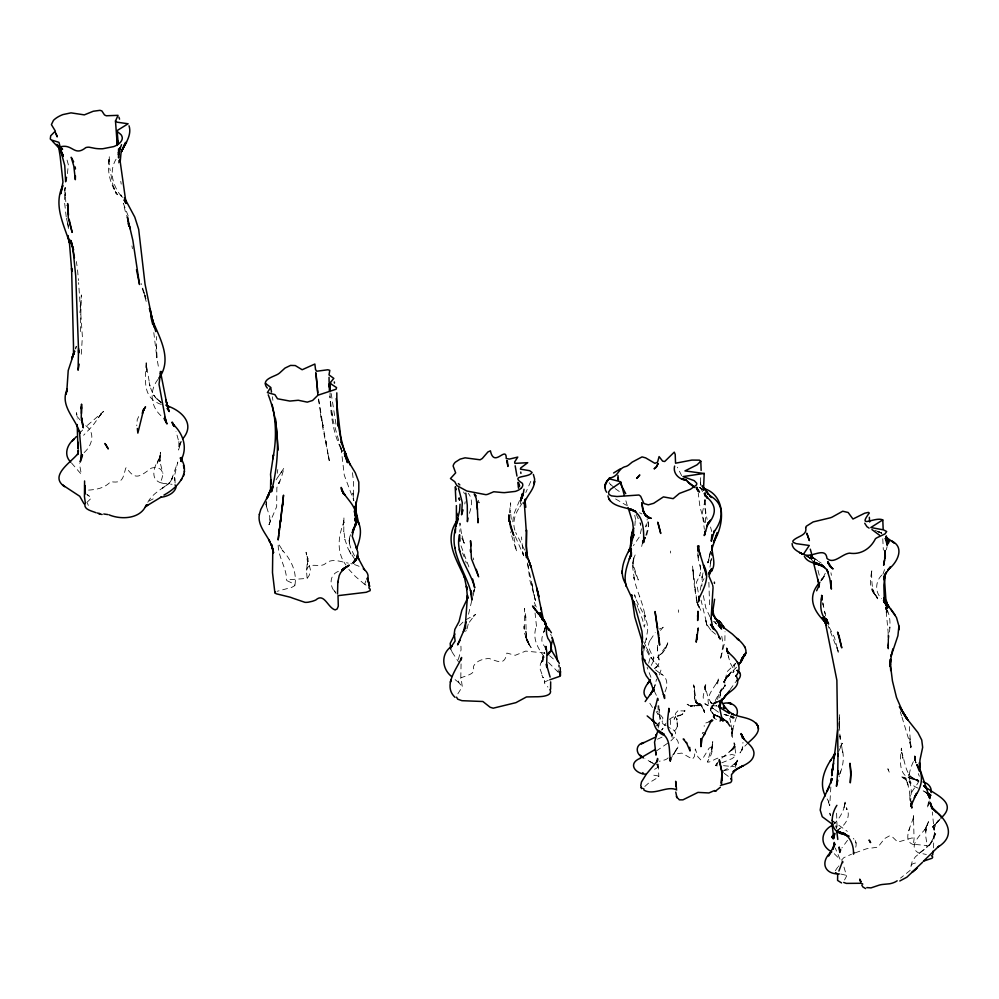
<?xml version="1.0" encoding="UTF-8"?>
<svg xmlns="http://www.w3.org/2000/svg" width="999" height="999" viewBox="0 0 999 999"><rect width="100%" height="100%" fill="white"/><g stroke="black" fill="none" stroke-linecap="round" stroke-linejoin="round"><path stroke-width="0.75" stroke-dasharray="5 3.75" d="M330.057 392.782C330.145 411.75 332.505 431.218 340.784 448.489M658.304 728.009L657.879 724.924L658.266 725.436L653.608 721.028M717.644 683.903L718.269 678.983L716.633 683.378L718.381 680.207C713.91 688.111 700.549 702.16 713.736 708.865L711.887 707.404L718.543 712.299M736.475 717.082L732.517 729.632L733.353 727.01L731.768 736.825L732.03 728.096L732.105 733.591L731.081 724.725M836.6 813.198L837.087 827.584M700.823 484.94L700.399 482.205L700.736 485.676M888.186 643.768L888.211 637.936L888.186 649.387L888.148 632.13L888.186 638.336M677.235 724.575L677.222 725.237L677.359 724.387M888.186 643.368L888.136 649.213L888.323 642.307L888.011 648.264C888.111 635.352 893.193 621.191 886.687 609.015M544.405 682.517L544.43 680.669L544.717 683.553L547.927 687.1M641.42 528.796L639.884 536.138L633.403 545.604M276.036 479.857L284.141 467.832L281.169 478.096L276.86 487.624L276.686 506.58L268.956 524.712L270.567 519.867L269.33 524.075L269.817 517.045L266.533 506.805L266.134 501.486M735.689 767.582L735.739 765.197M705.356 522.564L705.731 511.8L704.782 499.325M266.109 503.958L266.171 501.773M698.201 592.045L696.465 582.18L699.999 575.112L699.575 575.899L700.686 571.565L700.686 572.277L700.124 564.085L700.561 568.119L698.226 559.053L698.101 552.072M889.809 628.084L889.859 627.022M659.19 713.286L659.352 709.477L659.877 719.705L658.728 726.373M657.617 645.329L657.554 651.698L657.467 647.677C657.13 655.132 663.074 664.585 653.983 669.13M721.728 762.861L732.08 758.616L736.101 755.544L731.755 754.507L721.765 756.805A54.82 28.159 -7.1 0 0 715.559 759.04C698.151 768.206 716.246 754.657 711.138 747.002L709.053 748.226L703.134 758.004L700.774 759.864L697.889 756.805L695.341 748.95L694.455 756.443L692.507 759.178L681.892 753.121L675.399 753.795A51.936 26.673 -7.1 0 0 672.876 754.882L672.14 755.232M711.75 751.46L712.749 741.645L711.45 749.987L712.999 743.293L707.317 762.212M700.386 482.692L700.736 476.96M307.505 563.374L307.517 564.373L307.405 560.489L306.556 571.553L307.118 578.421L287.325 579.832L286.875 580.594L293.968 584.003L294.842 585.626L291.708 587.375L277.173 591.283M461.076 663.935L460.814 676.498L462.312 686.688L456.83 695.491M654.732 686.363L654.258 688.136L656.58 679.07M700.199 590.259L701.66 582.904L704.045 578.596M830.856 786.962L829.732 805.694L827.597 799.899L828.97 802.11L825.386 795.853M458.316 659.515L461.063 649.874L460.851 643.993M643.119 648.9L643.244 645.928L643.206 649.587L643.131 645.504M294.93 585.227C297.115 572.127 291.096 559.477 282.23 550.174L283.516 551.785L278.184 543.406C277.572 556.393 286.663 567.407 286.613 580.257M677.397 725.474L677.285 726.435L677.26 725.674M80.332 331.606L81.369 294.955L79.932 312.749M933.353 847.901L934.515 831.343L934.065 837.861L934.527 834.015L933.216 839.123L935.738 833.603L929.507 845.104L932.292 840.983L928.783 845.641L932.254 841.57L927.609 846.653L915.459 856.742L912.212 861.313L910.052 870.479L900.549 878.084M702.01 577.759L703.184 572.077M928.458 802.01L927.447 808.203L930.144 797.377M704.969 499.488L704.994 508.778L707.117 519.343M542.994 656.43L542.769 658.578L544.492 652.447M855.768 847.202C856.68 844.068 856.081 840.409 853.271 838.436M711.775 748.726L711.95 747.452M839.21 719.68L839.709 714.36L839.16 726.398L839.347 721.44L840.097 739.959L840.009 735.751L842.706 752.609L841.97 748.201C844.692 757.392 842.981 767.182 839.135 775.773L840.659 770.991L839.148 776.673M81.281 354.233L82.38 336.613L78.609 282.655M650.948 677.31L647.14 667.32M509.453 512.787L510.651 502.809L510.651 512.787M710.002 567.17L711.4 558.528L710.102 564.135L711.276 559.515M914.135 844.792C900.898 841.32 912.212 824.237 913.635 816.37L913.311 819.43L913.498 815.696L914.048 839.172L913.348 844.267L926.86 845.541L926.86 847.202L919.38 853.046L926.348 854.482M277.223 473.314L277.797 469.567M643.706 651.385L647.714 630.294L647.19 623.875L644.767 614.697L645.354 616.695M654.907 685.901L655.157 684.39M702.022 577.335L702.21 576.198L701.872 586.088M719.705 697.789L721.503 688.823L715.122 700.886M474.45 588.811L473.626 593.593M464.81 503.983L465.197 501.71M642.819 541.583L641.583 546.803L642.644 543.019M713.261 716.558L714.522 718.531L713.261 716.558L713.686 714.335L713.199 716.383L714.297 718.331L720.354 721.578M306.656 570.217C308.304 560.776 320.592 568.968 325.961 563.099C332.779 557.979 340.909 561.925 348.251 563.111M473.101 595.966L473.489 593.98M709.59 555.906L710.526 551.286M677.31 726.56L675.861 729.57L673.413 731.705M825.274 573.251L821.69 580.531M467.033 628.92L468.556 622.727L468.394 623.501L473.976 615.996L473.439 616.82M735.739 765.309L737.974 759.003L735.739 763.835L737.924 759.577L734.839 764.46L737.749 760.264L733.678 765.084L737.562 760.976L730.868 766.77L724.263 770.229M544.979 627.484L544.043 631.93L545.017 627.959C543.606 633.628 539.198 640.322 544.043 645.704M709.527 556.018L710.501 551.411L707.929 563.299L708.903 559.915L706.93 564.373M67.42 173.626L68.344 164.698L66.084 156.506M75.674 349.026L76.274 346.241L75.574 348.963M705.082 499.887L702.26 513.424L704.382 529.32M474.188 589.86L473.676 591.957L474.35 589.622M709.228 556.893L709.789 554.607L709.34 556.468M886.313 549.8L887.124 546.578M558.179 669.767L558.266 672.052M542.969 656.268L543.081 662.562L542.707 659.165L542.245 661.238L542.844 658.94L542.17 661.013L543.006 658.728L542.145 660.789L543.219 658.528L540.422 663.91L539.835 668.219L543.181 677.734L541.92 675.187M717.569 699.5L719.143 692.719L723.85 688.074L721.84 689.685L725.249 685.227L724.437 686.975L725.049 684.952L724.662 686.763L724.912 684.69L724.937 686.563L724.737 680.619L726.698 677.622M468.543 614.223L471.628 601.136M646.353 525.174L645.804 526.91L647.327 518.656M634.877 525.599L635.439 518.294L635.664 519.592L634.74 515.284M350.637 534.652C346.79 542.307 351.735 550.187 355.045 556.93M665.034 691.832C667.906 685.651 667.931 677.21 660.814 673.813L662.449 675.024L655.232 669.68M469.38 513.361C471.516 506.955 473.164 498.876 468.244 493.294M884.527 569.605L882.766 574.762M666.108 725.736L662.849 723.763L662.037 721.865L662.899 717.931L657.342 711.126M919.729 853.446C906.006 847.614 921.403 833.528 926.797 827.559L924.774 829.807L928.433 821.64L925.549 831.917L926.173 827.122L925.636 835.601L927.209 846.016M926.011 828.096L928.221 821.39M908.778 830.818L909.764 828.009M820.741 581.093L821.615 578.746M645.854 535.252L648.688 525.262L647.165 518.856M646.665 535.202L648.388 528.846L648.089 520.454M530.781 481.356L525.811 492.544M116.059 159.216C108.229 172.09 113.337 187.425 122.69 197.902M835.326 870.728L837.686 867.194M838.598 751.498L842.582 743.268L839.972 746.79M651.223 665.409L653.945 660.127L653.533 661.138L653.521 657.155L653.933 658.166C651.098 652.697 645.641 645.516 650.624 639.61L649.787 640.908L655.207 632.629M841.42 860.214L843.868 857.641L851.498 854.232M662.374 729.158L663.036 728.246L661.688 730.094L665.858 723.451M519.505 500.549L513.661 514.697L512.375 524.987M544.368 652.784L544.118 653.371L544.58 652.322M918.605 781.63L918.843 781.093C916.008 787.961 907.429 793.606 910.401 801.935M677.896 710.838L675.811 712.999L674.412 717.944L675.611 716.633L674.125 719.305L675.636 716.907L682.017 714.697L684.839 710.539M138.686 416.583L137.238 419.692L136.751 425.749M673.888 753.621L677.597 747.14L676.273 749.874C680.681 744.867 678.146 737.225 671.216 736.725M821.328 580.644L822.589 577.996L821.403 580.469M736.6 667.207L726.76 677.035L723.726 681.93L731.618 671.728L726.498 677.409L724.038 682.492L726.098 677.909L731.043 672.052M278.896 483.166L279.982 480.981M730.007 689.735L735.664 681.88M181.044 442.232L178.559 448.114L181.106 441.458L178.559 450.025L179.795 443.381L178.871 447.802L178.896 441.296L178.983 442.32L176.011 431.456M659.49 674.874L660.926 670.167L659.927 668.019L650.911 657.492L653.945 661.6L650.936 657.242L643.593 641.358M662.037 721.865L662.524 720.903M821.752 580.194L823.164 577.534M157.942 379.445C148.726 391.133 150.687 407.717 162.4 416.895M648.688 663.199L650.274 657.33L643.905 645.604M822.689 579.02L824.225 576.223L821.865 580.257M670.479 759.565L672.265 756.355M726.498 677.409L723.825 682.117L726.585 677.285L731.343 671.89L723.776 682.017L726.585 677.285M715.634 765.534L719.904 759.864M717.22 762.899L715.571 765.621L717.781 765.921M147.802 502.272C152.535 493.244 162.35 488.961 169.718 482.629L162.325 488.336L168.843 483.603L172.24 478.371L170.055 482.38L172.79 476.948L171.041 481.068L177.785 462.038L174.763 474.812L175.112 483.191L174.438 477.622L174.975 481.818M911.026 865.109L913.024 863.636L918.256 862.274M465.634 631.393L466.233 630.444M522.477 502.722L519.318 507.754L519.73 507.08C514.797 514.035 512 523.226 515.309 531.48M723.663 681.83L726.847 676.91M844.542 879.957L846.615 876.061L843.193 864.46M676.148 750.237L672.714 755.694M365.921 580.831L364.797 583.803L366.745 586.163L355.207 576.273L348.851 569.393M98.264 417.644L102.56 412.162L92.557 425.924L83.604 435.252M881.792 575.087C875.274 581.58 874.737 592.207 881.642 598.701M281.231 472.614L281.755 471.915L278.584 476.024M473.751 616.321L475.599 614.435L465.059 620.217M307.342 578.234L309.265 575.224L310.389 569.742L307.38 557.492L308.329 560.027M847.527 840.321L841.857 847.951M84.128 452.597C92.133 445.566 95.867 432.629 85.514 425.474M661.688 653.571L664.71 650.112L667.782 642.844L665.609 648.438L667.457 644.33L657.629 657.717L663.736 651.348M660.451 630.394L663.236 627.197L659.228 629.07L661.238 628.159M101.536 413.474L99.326 416.233L103.509 411.413L85.327 427.172M730.731 672.215L724.912 680.669L725.699 678.408L724.974 681.518L726.947 671.827L735.714 663.299L733.766 665.272L735.102 663.486L734.09 667.045L733.778 664.722L734.952 668.031M712.649 706.118C707.242 710.189 713.96 715.484 718.106 716.608C713.835 715.659 707.354 710.089 712.649 706.118L710.801 708.666L711.313 707.729L710.664 710.851L716.058 715.871M940.146 819.03L932.716 826.922L939.197 819.992L932.866 827.184L938.698 820.391L933.004 827.459L937.899 821.016L933.728 829.133L934.552 826.161L934.14 830.269L932.317 811.975M459.465 625.674L463.536 621.553M644.805 786.5L648.513 783.166L658.753 776.997L657.991 775.911L651.373 774.812M80.882 431.88L82.642 429.995M656.306 725.998L661.113 720.217L659.452 715.184L658.653 703.446M725.986 678.358L734.04 671.066L733.266 672.302L734.265 670.129L730.132 662.861L727.846 654.145L728.483 657.03M838.298 866.558L838.898 865.921M833.253 824.575C839.597 818.843 844.143 810.876 845.129 802.322L843.893 808.141L845.079 802.097L846.89 809.665L846.515 807.966C851.335 816.171 845.516 824.762 838.673 829.507M654.707 668.481L656.518 666.658L654.757 668.343M712.287 706.518L713.373 705.456M748.351 742.644L743.431 747.552L740.009 752.909L742.544 748.701L742.045 749.812L743.069 745.754L742.007 750.087L742.969 742.407M837.637 830.394L839.884 828.296M684.465 711.375L685.077 710.901L677.809 710.876M721.865 758.091L735.439 746.915L728.895 752.185L735.202 745.978L730.531 751.123L735.039 745.029L732.205 750.024L734.927 744.542L733.204 749.287L734.789 744.068L733.99 748.588L734.615 743.631L734.452 747.976L734.09 742.794L736.101 755.544M668.181 757.866L667.232 758.666A7.38 3.784 -7.1 0 1 665.022 759.839L659.315 761.275M669.305 719.392L672.639 717.182L680.394 714.997L677.734 716.658L676.885 719.817L676.548 718.031L677.047 721.453L676.847 720.716M670.891 740.871L675.149 736.475L675.586 732.329L673.925 730.319L667.919 726.76M656.306 751.036L668.756 742.469M149.276 500.936L153.147 498.876M338.411 571.341C328.921 574.987 329.258 586.65 335.939 593.181L334.315 590.746L335.964 593.294M715.571 765.621L717.419 764.597M86.826 502.509L91.396 498.039L86.776 494.305M702.697 733.029L703.358 732.542L702.235 733.353M657.479 739.21L662.899 736.725M855.094 852.884L866.258 848.863A14.548 7.468 -7.1 0 1 868.668 848.451L877.871 847.164L884.54 838.598L889.485 835.863L892.095 836.6L897.789 842.132L911.737 838.011L913.586 838.074L914.048 839.172M654.582 769.33L658.229 767.195L656.88 762.761M548.314 680.244L544.555 682.092L542.957 677.297M710.539 721.353L704.208 723.513L704.195 726.36M723.738 770.666L731.917 768.993M691.345 706.093L692.12 705.956L690.509 706.056L692.132 705.931L690.097 706.031L695.429 705.606L693.98 706.056L700.074 703.895L704.332 710.589L699.537 703.92L701.261 704.919L704.57 712.524L700.823 704.657L702.122 705.968L699.812 705.094L701.685 705.569L690.321 706.043M88.574 490.109C97.265 489.547 105.107 487.774 110.614 481.643C122.577 483.553 122.79 478.946 125.712 468.094L126.423 467.632C135.302 481.243 140.21 476.223 151.199 468.219A5.682 2.91 -7.1 0 1 156.069 467.719C164.535 468.244 163.337 476.998 160.364 482.067L162.837 483.341L172.053 484.315M696.34 705.544L699.2 705.319M696.765 705.494L697.789 705.394M723.513 765.671L734.54 766.72M716.683 705.881L708.853 705.631L704.794 703.746L708.853 705.631L706.643 705.019M840.783 874.05L846.453 875.349M350.811 563.623L352.073 563.911M544.892 653.334L543.931 653.071A12.612 6.481 -7.1 0 0 540.771 652.609L525.711 651.086L515.259 655.294L506.893 653.084C504.62 665.746 498.301 661.525 489.198 658.516C483.566 658.703 476.685 660.514 473.776 665.821A18.132 9.303 -7.1 0 0 473.339 667.694C478.096 678.321 447.789 674.712 462.262 686.088M728.746 715.709L722.826 714.06M727.309 715.309L724.437 714.497L729.32 715.971M918.581 780.356L913.298 778.808L918.83 780.569L909.452 776.198L917.557 780.531C905.094 777.022 905.519 762.299 901.697 752.347L902.959 758.441L901.36 748.114C900.174 760.614 897.552 777.359 914.335 779.345L908.253 777.022L919.392 781.568M354.445 564.56L357.717 565.734A39.56 20.317 -7.1 0 1 359.752 566.658M874.837 530.332L879.694 532.18M878.258 531.63L880.731 532.579M877.971 531.605L881.817 533.129L877.472 531.393M880.906 532.642L881.543 532.942M877.272 531.368L882.267 533.553M918.543 781.156L916.233 780.107L919.592 782.804M87.425 494.905L88.998 495.641M699.2 487.35L703.496 490.109M699.3 487.387L701.748 488.623M808.266 556.98L811.987 558.866L808.054 556.855M699.312 487.437L701.822 488.711M161.588 483.029C148.814 479.682 154.433 464.872 159.977 457.729L157.143 463.324L160.34 456.068L158.366 461.451L160.489 455.144L158.916 460.389L160.427 452.247L159.815 461.625L159.74 454.982L160.414 463.548L162.912 473.364M652.497 763.024L644.892 758.678M639.585 512.699L641.895 513.961M653.858 763.736L649.387 761.313L651.86 762.724M805.469 555.569L812.212 559.265L806.218 555.856M718.693 716.82L714.859 714.697L718.231 716.545M923.151 790.808L925.698 792.257M811.088 556.73L821.34 563.186M809.914 556.056L817.557 560.476L809.44 555.219M713.436 703.933L710.301 702.085L711.725 703.87M918.118 788.136C903.183 782.854 910.589 766.857 915.596 757.105L914.572 761.213L915.209 756.168L914.984 761.912L914.472 755.057L915.883 763.099M807.492 556.668L812.424 559.677L808.079 556.568M615.584 498.951L626.423 505.319M161.326 404.458C140.722 397.515 146.029 377.56 146.179 361.014L146.516 371.753L146.453 365.334L149.987 386.101L148.714 380.194M719.392 717.095L717.082 715.609L721.166 718.356L718.269 716.096L720.054 717.669M724.3 773.388L729.445 777.222M811.737 556.768L816.333 559.877L812.774 557.105M654.108 721.653L658.191 725.024M615.184 488.598L621.003 492.707M924.013 791.208L927.834 793.88M700.873 488.199L704.382 490.709M162.437 403.296L157.143 399.488L153.571 395.08L160.702 402.222C154.458 398.189 151.224 391.258 149.588 384.253M656.505 723.326L654.308 721.715L658.229 725.237L653.658 721.066M703.333 489.922L701.236 488.349L703.371 490.059M906.143 779.695L904.107 778.146L907.379 781.73L905.668 779.095L900.461 776.847C913.61 777.11 911.438 792.357 910.539 801.435L909.152 788.973L906.143 779.695L908.403 785.414L907.654 783.378M806.992 555.781L812.612 560.077L809.827 557.28M549.562 655.644L555.744 660.988M458.991 682.779L453.733 678.533M715.521 634.215L711.5 630.781M810.389 555.319L815.084 559.24L813.174 557.305M716.42 624L713.548 621.303M831.742 820.154L847.339 831.38M834.277 853.72L840.147 859.577L835.314 848.076M614.348 487.749L610.476 484.34L612.162 485.876M657.242 765.908L658.229 767.195L656.48 764.073L657.954 766.545M831.792 820.266L834.977 823.201L831.905 819.754M710.726 630.082L706.355 623.663L705.781 620.479L706.867 624.175L701.048 600.162M656.193 711.55L658.216 714.697L658.004 705.781M610.814 484.952L609.153 482.679M810.314 554.495L813.273 557.692L812.786 556.83L814.709 560.976L814.41 560.114M558.266 672.24L547.802 661.788M80.332 420.217L76.96 416.358L77.435 417.507L76.486 412.687L77.135 419.068M71.566 463.049L81.356 474.4L79.346 463.249M809.777 557.43L813.273 561.775M716.37 705.356L717.182 706.368M711.563 703.621L707.979 697.389L705.019 685.888L705.644 692.22L705.581 683.728L703.196 696.528L703.433 701.36M354.682 559.153L348.214 548.988L344.855 539.385L345.179 540.571L343.731 530.382L343.768 531.668L343.931 517.382L342.932 526.648L343.981 522.065C338.137 536.063 336.251 552.31 345.954 565.059M697.19 602.584L700.836 610.426L696.877 602.085L694.467 587.262M122.465 197.415L120.767 194.855L122.29 197.315M652.509 707.479L647.839 700.099M681.655 475.674L677.409 467.195M452.097 652.097L458.529 661.85M829.332 627.409L834.527 637.549L838.236 652.222L836.987 646.803L838.036 651.073L827.984 625.524M700.861 488.598L702.547 491.57M350.324 552.934L350.924 554.008L349.213 550.973M710.002 616.895L705.831 607.979L703.146 594.58M544.305 657.267C538.024 647.777 531.693 639.048 536.55 625.674L536.5 626.448L535.077 613.024M714.872 621.303L716.333 623.988M451.073 649.874L451.935 651.485M342.432 451.61L341.046 448.976L342.22 451.286M654.482 691.445L656.355 695.341M536.251 606.992L534.128 602.072L534.802 605.856M463.623 491.97L464.51 493.881M550.636 634.315L551.311 635.701M636.176 514.248L638.186 518.469L637.562 516.72M461.813 538.099L464.335 543.431L462.05 535.764M698.838 607.467L696.44 600.099M340.971 448.339L342.02 450.649M524.612 550.099L515.709 532.492M634.402 579.37L633.841 577.397C636.413 590.734 642.494 601.086 644.904 615.159M515.359 536.613L523.726 555.756L522.227 551.061L523.151 554.358L521.49 536.938M462.537 552.971L464.235 556.992M109.003 159.815L109.366 165.147L109.266 156.169C106.843 169.63 109.553 183.429 117.432 194.755L113.262 186.613L116.384 194.018L113.049 185.552L109.815 168.419M647.24 649.4L646.415 647.427M638.124 608.603L642.482 619.305L644.268 627.122C648.301 615.197 636.838 605.719 634.627 594.817L636.238 600.674M87.388 503.046L88.312 505.419M918.293 773.601L919.317 776.248M910.564 783.691L909.839 781.767M468.918 566.92L460.801 545.217M886.438 609.44L887.312 611.813L885.464 606.693L887.1 612.824L885.726 607.492L887 613.299L885.851 607.879L888.148 632.342M698.064 605.794L696.84 601.96M307.48 557.629L307.093 556.53L307.979 559.065L306.056 552.26L307.442 561.363M639.56 596.253L639.772 596.89M811.6 554.008L813.311 558.965M700.299 483.191L701.423 486.488M145.355 296.853L144.892 295.454L146.216 299.413L143.694 291.558M855.256 840.559L856.106 843.119M901.972 717.082L911.55 748.688L909.689 738.273L910.813 747.851L909.352 726.623M128.184 215.959L123.264 203.234L126.523 216.209M900.249 711.75L901.535 715.746M146.191 301.448L141.196 284.752M811.962 555.144L813.049 558.541L811.9 554.745M465.671 561.026L466.308 563.049M511.688 535.801L516.595 551.648L513.898 537.212M710.539 526.997L711.738 531.58M627.285 505.606L624.962 497.589M340.696 446.64L341.883 452.11L333.179 420.766L329.732 396.141M478.421 500.274L479.083 502.959L478.921 502.147M144.106 292.944L141.458 283.691M527.534 562.986L530.007 580.844L535.489 600.449L534.527 596.89L535.139 599.687M636.975 604.42L637.737 607.205M657.991 655.844L659.128 659.989M640.559 524.687L640.034 522.752L640.771 525.536M677.047 723.438L677.247 724.15L677.147 721.765M657.192 763.948L658.141 767.519L657.005 762.961M817.994 570.342L819.492 576.098M704.482 522.577L699.937 506.855L698.239 493.031M461.488 533.641L459.952 523.001L459.815 532.08M510.614 531.893L510.864 532.879M66.446 218.344L68.556 226.935L67.732 223.227M473.264 557.942L473.726 559.865M729.769 718.318L730.681 722.452M824.687 611.8L825.661 615.933M634.328 579.108L631.955 562.1M335.964 424.225L331.206 393.544M721.765 636.201L723.101 644.867L720.354 659.827L724.862 641.733L725.024 631.668M822.739 602.622L825.137 613.811M532.617 587.512L531.73 583.391L534.702 597.664M352.447 472.677L353.646 482.642L353.409 498.002L352.859 493.181L353.833 500.661L344.28 475.162L341.046 447.789M322.44 422.902L329.27 460.701L322.827 428.034L318.456 399.288M322.227 421.828L323.027 425.811L318.369 397.365M915.796 762.587L915.284 760.014L915.808 762.724M822.976 603.821L823.451 606.218L822.389 600.611M532.342 586.201L527.709 564.048M830.931 572.739L831.418 575.337M326.548 443.144L326.173 441.133M836.375 828.109L835.951 825.748L836.35 828.421M696.765 600.586L692.557 565.971L694.505 587.587M915.883 762.836L915.421 760.239L915.846 762.974M156.855 357.792L156.556 346.228L156.855 357.792L153.809 332.605M158.317 366.183L156.368 354.995L156.518 336.551M131.955 245.891L132.442 248.689M331.73 412.974L332.255 416.034M66.209 216.933L64.473 201.536L65.16 187.35L65.247 195.604L64.61 188.886L66.209 205.632M76.349 261.538L77.01 265.709M272.315 396.778L272.902 400.337M320.442 413.499L321.328 419.043M146.853 369.905L146.204 365.771L146.816 369.642M120.767 181.356L121.216 184.128M67.632 223.589L68.531 229.246L68.207 226.523M709.577 604.745L708.778 579.333M697.901 554.92L698.251 557.892M511.263 519.243L510.726 513.873M525.661 615.609L526.361 636.813L526.223 635.714L528.995 644.355L527.022 640.559L529.92 645.042L526.523 639.46L528.721 643.693L526.76 640.646L525.199 636.138L527.435 641.333L524.263 632.479L524.475 608.453L525.874 617.494M838.948 722.901L839.56 728.583M77.547 269.917L78.471 280.519M670.466 551.061L670.666 553.034M520.442 501.86L520.604 503.996M118.357 160.252L118.606 163.112M670.317 719.567L670.791 728.371M732.017 732.542L732.404 737.637M882.779 538.786L883.328 550.099M678.346 609.902L678.496 612.325M658.266 764.11L658.841 776.698M526.111 634.652L525.911 631.281L525.986 632.404M693.468 578.733L693.019 570.104L693.231 574.25M697.914 553.046L698.001 555.819M524.113 626.286L524.1 628.671L524.125 625.574L524.113 626.286M871.615 572.677C871.827 581.555 871.478 591.695 877.646 598.826L872.339 588.873L874.699 594.517L878.608 599.313L872.214 590.384L875.224 595.179C868.393 588.036 870.629 577.959 871.952 569.318L871.615 572.677M632.604 562.986L634.065 570.491L638.286 580.032L633.291 565.109L633.94 556.668L632.604 562.986M349.4 538.961L349.238 540.946L349.4 538.961M720.454 693.019L720.104 695.341L720.866 690.809L720.454 693.131M909.078 774.163L908.853 775.436L909.078 774.163M646.553 638.261L646.303 639.447L646.553 638.261M736.201 763.074L735.714 765.409L736.176 763.186M720.903 690.946L720.416 693.206L720.903 690.946M705.794 684.864L705.119 687.899L705.781 684.989M708.566 560.501L707.854 562.912L708.566 560.501M708.741 560.152L707.879 562.599L708.741 560.152M542.17 660.576L541.396 662.662L542.17 660.576M633.828 558.179L633.553 558.878L635.227 554.795L633.828 558.179M279.72 481.406L278.821 483.429L279.782 481.318M682.804 713.81L682.017 714.697L682.804 713.81M700.399 704.083C691.345 704.77 695.766 691.071 694.068 685.976L694.442 693.331L693.643 684.864L696.478 702.409L697.502 703.808L700.087 704.183L697.152 703.908L695.679 702.334L697.152 703.908L699.2 704.158L698.076 704.033L695.741 701.173L697.502 703.808L696.503 703.284L700.399 704.083M699.762 704.183L696.678 703.333L699.849 704.233L697.327 703.358L696.078 701.81L699.425 704.195L698.051 703.958L695.841 700.923L696.89 702.921L699.762 704.183M903.508 777.734L902.534 777.497L905.381 778.258L903.508 777.734M690.009 705.893L687.125 704.233L690.009 705.893M531.081 647.477L528.171 643.281L526.311 637.587L528.171 643.281L531.081 647.477M529.108 644.755L526.523 637.799L529.108 644.755M464.185 543.169L463.548 541.67L464.185 543.169M889.21 772.127L887.861 768.768L889.21 772.127M707.205 625.761L706.38 623.476L707.205 625.761M714.36 717.045L713.523 714.485L714.36 717.045M534.715 597.215L533.941 594.417L534.715 597.215M830.419 815.546L829.832 813.161L830.356 815.596M328.896 458.266L328.396 455.994L328.871 458.341M266.521 506.53L266.121 504.145L266.521 506.53M266.508 506.618L266.171 504.345L266.508 506.718M695.117 700.774L694.605 696.74L695.117 700.774M349.35 542.957L349.238 540.559L349.35 542.957"/><path stroke-width="1.5" d="M163.936 495.054C177.248 488.061 191.671 472.677 180.282 457.829M548.926 653.209L548.926 652.26L547.502 655.057C553.046 650.661 552.147 643.493 547.902 638.423L546.653 634.402L545.841 623.9L543.456 619.43L545.404 622.727L546.366 628.284L545.217 622.177L539.959 614.385L542.257 618.631L539.972 613.536L541.583 617.744L540.097 613.086L541.583 617.744M184.515 471.69L184.515 471.166M77.198 424.563L77.934 448.701L78.009 442.207M631.405 555.556L631.405 552.484L629.32 559.153L630.956 554.882C627.235 564.672 622.939 575.961 626.373 586.338L625.911 585.077L634.69 604.208L633.653 601.435L641.945 631.343L642.519 637.774L641.708 650.312L642.956 657.742L645.991 663.561L656.63 674.725L655.494 673.214L659.977 682.679L664.597 698.501L664.56 695.154M701.136 470.442L700.799 461.238L699.362 460.139L691.882 460.077L675.549 463.211L675.212 454.383L674.263 452.147L664.71 461.501L662.649 461.163L659.09 456.593L657.554 462.225L654.907 463.324L645.641 457.867L642.032 456.905L632.167 462.137L628.596 465.072A9.728 4.995 -7.1 0 1 626.261 466.371C617.507 468.056 619.542 476.486 609.49 478.046L609.952 478.996L620.691 481.768L624.313 495.417M886.363 535.864L887.199 545.292L885.564 538.623L888.898 540.971L885.414 538.686M890.409 664.76L890.446 659.028M522.14 494.08L521.091 499.587L522.127 494.23M526.261 531.031L524.413 504.333L524.825 499.637L524.388 503.921L525.312 499.163L524.325 503.521C526.485 495.591 534.303 489.847 534.577 481.193L534.203 483.791L534.627 479.033L533.366 474.438M84.59 480.956L84.453 496.603L85.402 503.359M336.8 392.832L336.975 412.162L338.461 426.536L337.699 421.216L340.322 435.789L347.465 462.637L344.38 453.384L347.727 461.288L345.429 456.68M720.966 783.054L722.052 774.038L721.59 783.815M890.409 665.097L890.521 659.352L890.034 666.445L891.433 654.707L891.096 656.081L897.914 635.739L898.913 626.011L896.465 617.457L885.651 601.947L889.135 607.23L885.638 601.585L888.785 606.893L885.651 601.398L888.611 606.73L885.663 601.223L888.436 606.568L885.701 600.849L888.111 606.231L885.738 600.461L887.799 605.906L885.838 598.851L884.402 577.659M81.481 413.436L81.556 404.108L81.256 417.57L83.304 427.797L81.668 417.782L81.98 422.077L81.806 419.68M675.811 786.388L675.686 781.268L676.485 788.76M75.449 175.836L75.325 179.695L73.814 166.084L71.204 157.268L73.651 161.813M181.256 459.74L181.081 460.789L180.757 458.179L181.456 461.588L180.494 458.366L181.481 460.814M704.944 531.88L704.857 534.765L705.481 530.806L704.245 535.564L708.254 522.789L706.892 525.774C715.621 515.347 718.081 506.481 706.343 496.703L707.692 498.389L705.943 496.103M330.095 390.397L330.357 382.567L333.816 378.396L329.008 374.9L329.807 370.354L327.859 369.767L316.87 371.216L315.547 369.692L314.86 364.036L302.16 369.742L295.279 365.559L290.584 365.409L285.015 368.069L279.62 372.989A17.857 9.178 -7.1 0 1 277.685 374.313C272.44 377.197 260.539 379.707 267.295 388.112M604.894 487.874L605.719 483.316L609.402 478.184L607.33 480.619M559.09 666.845L558.928 665.072M355.944 546.615L356.68 548.526L352.235 536.251L353.896 528.384L352.098 532.754C354.395 531.418 359.328 508.553 355.856 524.525L356.843 518.356L355.294 508.578L355.931 519.068L355.519 514.073L356.243 517.245M604.969 485.751L605.431 490.109L606.643 492.245M617.944 475.412L618.406 479.882M455.357 532.692L455.532 528.334C449.175 551.198 464.66 570.392 470.691 591.021L470.529 590.334L471.903 600.174L471.378 592.307M722.127 780.281L722.152 779.607M508.866 517.969L508.916 516.958L510.639 527.547M698.813 597.539L698.701 600.324L698.988 596.203L698.426 601.96L699.113 597.926L698.763 598.975C703.87 588.361 710.739 576.598 703.458 564.885L706.243 575.312M115.484 121.016L118.057 115.335L106.294 115.772L104.495 114.935L101.848 110.914L99.975 110.34L93.257 111.251L84.328 114.873L71.004 112.862L62.912 114.585A26.174 13.437 -7.1 0 0 59.503 116.096A24.451 12.562 -7.1 0 0 54.895 119.068A24.838 12.75 -7.1 0 0 53.447 120.392L51.399 124.613L55.357 131.094L50.699 135.777L50.275 138.961A5.569 2.86 -7.1 0 0 52.21 140.235L58.966 142.358L60.177 146.89C72.79 143.344 74.113 157.03 85.814 147.615A4.658 2.398 -7.1 0 1 89.161 147.215L93.406 148.039A19.668 10.102 -7.1 0 0 97.14 148.626L98.514 148.726A23.164 11.901 -7.1 0 0 102.847 148.739L113.699 146.603A16.471 8.467 -7.1 0 0 116.983 145.042A17.245 8.854 -7.1 0 0 122.078 139.41A18.669 9.59 -7.1 0 0 122.165 137.05L121.616 135.577A15.072 7.742 -7.1 0 0 119.868 133.679L117.333 131.581L117.333 130.444L128.109 123.776L117.12 122.19L115.484 121.016L117.283 145.33M356.056 517.532L355.819 519.48L355.507 512.574L356.193 515.546L355.357 519.505L356.156 516.708L355.994 514.985L355.082 521.091L355.994 515.696L355.457 520.029L355.981 518.381M670.254 760.976L670.379 758.428L670.254 760.976L670.953 758.865M526.76 530.294L526.223 546.003L527.297 556.293L526.286 552.172L527.547 556.98L526.248 553.546L531.193 567.407L538.061 592.669L538.886 596.89L536.713 588.086L543.481 619.992M117.208 144.743L117.432 140.247L116.821 145.13L117.383 141.383M509.04 517.544L509.19 515.209M643.706 788.536L644.005 790.159C654.12 796.066 667.432 785.014 676.76 789.984M518.493 488.236L518.943 484.527M711.9 534.627L711.263 541.221L714.547 530.594L713.686 532.28C723.538 519.592 725.262 504.008 709.652 495.604L711.713 497.514L706.38 491.533L708.516 494.567L703.134 486.688M81.356 459.041L81.631 454.595L80.22 462.038L82.517 454.97M478.259 518.656L478.009 522.827L477.422 510.164M674.625 466.071C672.639 473.713 679.407 479.732 686.55 480.319M356.593 521.428L354.72 526.648L356.506 521.778L356.593 516.495L356.718 520.691L354.882 526.298L356.818 519.105L356.456 522.24L355.644 524.887L356.78 519.942L356.481 515.222L356.655 521.066L355.232 525.611L356.755 520.317L356.418 514.847M461.263 659.69L461.563 657.467L460.951 659.777L461.238 658.716C455.856 670.042 442.982 685.988 455.02 697.327M830.956 581.306L831.393 589.123L829.744 578.446L826.86 569.38L828.183 572.752L826.71 569.592L821.228 564.672L824.674 567.544L819.267 564.51L824.013 566.783L817.457 564.21L823.276 566.083C817.145 563.186 807.629 563.336 804.332 556.281M932.979 851.198L932.704 854.882M356.843 518.743L355.981 523.701M465.522 628.846L465.721 621.64L465.596 622.964M831.156 782.117L831.468 778.408L830.669 783.266L832.204 778.783L827.11 790.833L829.295 786.688L821.465 802.584L820.191 810.039L822.239 816.72L831.805 823.838M834.265 757.067L837.661 729.645M282.705 503.921L283.529 495.154L279.658 527.809L282.742 503.596L282.417 506.431M736.862 714.959C739.647 706.405 730.631 701.148 723.313 703.521M279.283 530.681L279.545 528.109L278.983 533.241M721.965 778.795L722.052 774.038M831.98 772.964L831.705 775.748L834.702 753.346L834.003 758.054M698.001 550.324L698.701 545.666L698.276 551.273M714.585 599.238L712.774 611.55L712.749 610.851L713.848 615.034L721.59 629.033L719.417 626.348M884.652 558.404L885.077 550.486L885.314 556.418L883.64 565.259L884.465 559.902M830.831 582.904L831.068 580.731M278.733 534.84L278.159 539.984L279.395 529.607M700.799 461.238L697.002 464.86L684.964 470.904L703.92 473.476L683.016 476.585L694.255 480.669L696.678 483.191A8.442 4.333 -7.1 0 1 696.365 485.064L690.409 489.298L679.357 493.444L673.176 498.663L663.423 496.89L653.683 503.309L648.289 504.82L643.968 503.571L640.646 496.266L638.973 495.005L617.032 496.528L611.45 495.866L608.94 494.443L608.553 492.082L610.576 489.273L620.816 482.355M721.678 717.644L719.155 705.506L719.068 706.243L720.941 700.948L722.727 699.025L720.042 702.472L725.274 696.34M832.479 769.155L831.805 774.712M832.367 770.167L832.155 771.927L832.829 768.106L831.618 772.514L833.703 763.174M259.39 514.223C257.255 524.975 265.996 533.628 270.342 542.632L268.656 539.572L272.49 547.377L271.191 544.18L273.539 552.522L271.453 544.53L273.414 552.884L272.802 548.863L272.49 572.627L274.912 592.907M642.732 652.359L642.257 658.778L644.367 671.478L646.241 675.799L650.174 681.056L653.808 690.983L653.846 689.672M280.319 522.514L280.669 519.88L280.407 521.878M550.936 646.902L552.534 639.635M120.067 159.153L120.167 162.2L121.041 152.71L125.3 142.894L121.379 151.648L126.523 141.933L121.403 151.161C125.487 143.619 132.005 134.902 129.046 125.824M698.001 629.82L698.276 628.021L696.216 642.17L696.902 634.665M631.293 536.763L631.892 532.979M721.778 700.649L722.165 698.701M697.14 638.923L697.352 637.687M819.118 585.489L818.968 586.351L818.88 584.253L819.03 587.162L818.044 579.507M355.507 560.239L355.656 559.203L355.307 561.326M79.183 364.16L78.072 370.204L78.559 348.589M631.393 549.1L630.869 551.972L630.881 548.651L631.156 555.756M74.176 352.347L68.219 370.504L66.783 391.583L67.208 389.023C59.391 406.056 75.936 418.431 80.007 433.354L79.371 430.756L81.518 456.306M657.779 731.33L657.991 730.232M545.666 649.013L545.966 646.428L546.965 653.421L546.64 666.558L546.378 664.185L550.112 677.085M266.621 499.063L270.629 490.059M914.185 797.839L916.595 793.343L910.926 806.043L911.425 803.646L911.825 808.066L910.776 803.246M522.14 495.891L520.629 501.111L522.052 497.227M655.556 706.131L655.044 708.478L657.617 698.301L658.129 700.324M910.926 806.043L911.962 801.31M523.076 494.717L524.038 489.298M66.521 177.31L65.622 181.756L64.76 165.609L60.39 149.575L63.162 156.418L59.603 148.739L62.787 154.633M66.059 394.38L67.108 389.972M467.969 518.031L467.395 521.64L467.282 505.282L465.784 493.119M355.407 560.564L355.656 559.527L353.509 562.999L355.919 558.828L352.947 563.049L356.78 558.054L353.958 562.15L356.443 559.303L357.792 556.318L357.842 552.222L356.356 547.677M891.096 656.081L892.856 648.875M644.842 537.587L642.582 542.232L644.867 537.537L643.531 542.707C644.055 530.919 644.018 513.948 630.506 509.328L635.951 511.813L628.621 508.966L635.177 511.176C626.76 506.755 610.526 507.542 607.941 495.904M837.686 874.437L837.574 880.419L841.558 882.916M450.586 681.268L450.999 679.695L450.337 682.18M356.568 548.826C359.64 540.384 362.512 531.006 358.366 522.34L358.903 524L355.194 507.929L356.868 522.752L356.418 515.784L356.668 518.131M630.731 551.011L631.343 548.788M259.34 514.385L260.764 509.49L269.193 493.781L266.97 497.877L271.566 487.25L270.554 490.709L270.704 479.832L271.241 483.903L270.554 474.263L273.526 454.782L272.752 458.991C276.573 440.996 276.298 422.215 272.078 404.32M560.277 667.644L560.314 675.774L560.451 671.34L559.815 676.311L549.762 679.819M721.553 717.969L721.353 718.631L721.415 716.882L720.291 720.466M121.528 144.693L118.419 152.859L120.092 147.827L118.431 154.77L119.006 150.225L118.594 157.942L118.556 148.776M356.506 521.778L354.558 526.985L355.557 524.75M521.915 497.677L522.489 495.729L520.679 499.975L523.326 493.768L522.19 496.565L523.064 494.742L522.664 495.654M181.656 458.891L181.331 459.977L182.218 457.155L181.656 458.891C187.65 446.778 182.767 433.354 173.277 424.45L174.638 426.498L172.352 422.902L173.664 425.611M655.319 707.217C651.086 717.694 652.959 731.28 664.697 735.564C670.541 741.845 668.98 751.523 670.304 759.889M183.616 475.824L184.116 474.238M720.192 705.294L721.703 700.524M819.28 582.567L818.493 585.039L819.717 582.492M463.074 509.977L461.575 514.797L462.3 502.572L458.479 488.124M74.301 351.81L71.903 358.753L73.501 353.134L73.476 345.267L71.591 268.269L71.778 271.466L69.443 242.932L67.832 235.552L69.88 243.856C64.211 225 53.009 205.432 62.825 185.514L60.777 193.719L62.962 182.005L60.127 156.144L58.779 147.815L52.273 141.034M837.849 780.269L836.438 786.313L837.886 770.654L837.724 774.762L837.999 754.133L837.986 755.881L836.875 680.282L824.912 620.342L826.285 625.162L824.2 619.717L826.223 624.412L823.438 619.068L826.173 624.05L823.051 618.743L826.086 623.676L821.865 617.732L825.436 622.315C813.198 610.764 806.817 596.853 819.505 582.667M836.9 805.331C829.982 815.521 829.307 833.178 844.979 834.452L839.172 832.229L846.852 835.713L843.231 832.879C850.599 837.137 853.895 845.953 853.471 854.133L853.995 852.497M74.313 351.685L72.028 358.029L74.675 351.086M265.472 383.354L270.654 387.337L267.382 392.607L274.9 394.642L277.51 398.776L289.885 401.074L298.276 400.262L307.267 402.135L312.612 400.462L317.919 395.217L336.139 389.21L336.551 387.587L330.919 383.903L330.357 382.567M72.677 356.618L74.613 351.511M267.844 497.077L269.73 492.22M160.265 374.325L161.401 371.491L160.377 374.225L160.427 371.466L167.008 404.832L166.471 402.222L169.193 411.551L167.195 408.341L168.619 410.077M633.828 528.109L631.793 532.617M657.667 731.256L654.545 742.145L655.981 755.107L655.831 752.06M705.107 733.328L704.208 734.515L711.7 719.979L710.826 721.59L712.786 720.304L709.115 721.715M158.903 378.696L160.127 375.824L159.028 384.315L166.121 422.527L164.81 417.295L167.02 423.963L163.973 418.394M834.29 836.188L833.129 838.898L834.764 833.278L833.815 838.511L832.13 824.824M840.708 849.699L839.784 852.472L839.197 847.015L839.61 850.236M273.227 486.575L271.466 491.87L273.014 484.94C279.62 455.219 279.483 423.439 268.244 394.817M816.645 590.771L819.43 584.615M159.39 377.622C172.502 358.604 159.578 337.937 152.285 319.805L154.907 328.134L152.098 318.494L145.03 284.066L138.674 229.32L134.79 217.12L124.363 197.69M720.366 705.094L719.243 707.492L720.354 705.194M709.877 572.552L711.763 568.568L710.002 571.053M838.885 871.066L842.569 861.263L842.781 862.599M84.965 504.245C83.779 509.602 92.133 511.038 95.916 512.687M886.225 572.09L883.64 579.008L885.651 573.351L884.015 579.807L885.326 574.188L883.853 585.064L884.377 602.122L883.853 597.664L887.487 608.466L884.14 601.186L887.661 606.893L883.84 600.849L887.611 606.518L883.503 600.511L887.512 606.143L883.578 600.923L887.174 605.406L883.815 601.323M458.341 518.906L455.432 527.41L459.602 510.789L460.027 504.208M645.179 701.56L653.071 690.446L650.337 694.705L653.583 688.286M146.241 504.932C140.672 519.055 121.291 519.955 109.053 514.847M458.766 642.632L457.604 644.879L464.011 630.169L463.411 631.593L465.484 623.513L467.507 595.404L467.532 598.851L466.446 586.076L466.945 589.535L464.335 576.823L464.572 577.659C456.431 559.19 443.244 540.122 457.205 520.417L455.669 523.951L457.067 519.592L456.393 523.064L456.393 505.581M454.982 633.94L450.187 643.381L450.711 649.225M182.805 438.723C195.704 423.701 181.368 410.477 166.945 405.756L169.181 406.893L165.834 405.119M352.585 530.656L356.106 523.351L356.543 515.609L356.843 518.356M883.615 576.71L890.409 566.908L887.711 569.905C897.264 563.199 905.606 546.865 891.12 540.796L894.342 542.981L885.751 537.025M915.184 795.966C922.239 786.887 924.013 774.175 916.832 764.61L919.242 770.978M550.262 651.535L551.398 649.562M650.361 679.57L647.914 683.628L650.274 679.77C646.678 684.989 640.621 691.77 646.378 697.826M181.294 479.807L181.843 478.908M704.932 733.553L702.16 738.224L700.911 746.64L700.811 739.472M367.058 579.358C369.83 575.599 366.571 570.928 363.286 568.781M720.304 787.287L715.459 791.121M143.244 410.289L145.529 406.83L142.545 411.863L144.405 408.404L142.333 413.374L143.569 409.865L137.85 433.104L137.35 428.471M729.507 690.734L723.513 698.251M467.969 597.352L461.85 610.277L459.053 621.578L454.845 629.407L454.22 633.878L455.132 641.046L450.561 647.677L452.31 645.941C440.609 652.884 441.508 668.743 451.71 676.585M833.715 835.476L832.179 837.711L833.965 835.251M459.34 641.508L460.114 640.409M646.153 774.437L641.47 781.98L640.746 785.601L641.845 788.623M834.827 753.683L830.394 760.838L830.943 759.827C824.038 770.204 819.018 784.003 825.386 795.853M940.933 818.094C958.89 802.272 934.115 794.655 924.312 786.063M738.773 664.872L742.869 658.291L741.72 660.801L740.009 663.261L744.33 654.707L741.133 660.202L744.392 654.857L743.119 657.467C750.237 650.923 742.482 642.807 737.037 638.423L738.91 640.259L732.454 634.128L720.816 625.386L716.695 620.479M709.103 572.527L711.713 569.467L708.641 572.976M646.528 773.938L657.579 760.763L656.768 761.912L657.579 758.466L657.717 760.027M72.115 441.171L74.201 439.085C66.983 444.368 63.412 455.269 70.767 462.075M72.977 440.309L76.374 436.588M833.653 834.889L831.643 837.112L833.503 835.064M922.564 862.249L906.88 877.197L899.812 880.981M923.738 860.926L939.147 845.878M275.512 591.97L274.887 592.594L276.124 593.756L289.972 597.152A26.349 13.536 -7.1 0 1 292.67 598.126L304.97 602.335A8.804 4.52 -7.1 0 0 308.291 602.197L312.163 601.336A20.092 10.315 -7.1 0 0 315.859 599.962C324.188 592.257 327.922 608.079 335.214 609.902L337.175 608.94L338.299 606.143L338.012 595.654L366.183 592.282L370.092 590.696L370.229 589.298L368.781 587.762M736.538 681.018C740.421 678.708 742.482 673.176 737.499 670.666M145.355 507.042L147.889 504.545L146.141 506.218L161.438 496.915M937.736 847.227C957.666 835.064 946.09 818.531 932.092 808.154L936.862 812.711L931.88 807.055L930.194 803.521L932.442 808.553L930.181 802.347L931.243 805.968L930.793 804.819M748.351 742.644C753.071 738.298 761.937 731.43 756.905 724.263L758.004 726.261C752.996 716.82 739.909 718.044 731.543 713.686L733.641 714.622L727.784 710.876L729.495 712.387L723.488 705.182M832.392 825.311C820.316 831.056 819.542 845.891 831.817 851.872M715.983 701.872L713.224 703.945L722.739 699.375L726.236 694.692L725.299 696.053C731.668 689.51 741.658 686.538 736.051 675.524L735.851 676.261C743.756 666.021 735.351 658.816 727.971 652.047L728.771 653.109L727.247 650.911L728.259 653.446L726.635 648.201L727.522 652.559M613.598 472.989L620.254 468.881M655.369 749.375L639.934 758.416M640.009 758.366C627.322 763.686 635.464 774.05 646.016 774.213M714.572 790.534L708.89 792.956L697.976 792.394L682.929 799.849L679.308 799.849L678.009 798.276M732.866 771.615L743.244 765.546L736.313 769.28L731.493 774.575L731.643 781.081L730.681 782.517L720.416 785.464M734.128 770.803C740.671 765.746 754.07 763.548 753.983 752.934C753.271 744.692 743.381 741.633 741.171 734.078L744.055 739.223L741.133 733.553L742.02 736.313M897.164 880.806L895.554 881.78A13.112 6.731 -7.1 0 1 889.709 883.765L882.604 884.452A10.839 5.569 -7.1 0 0 879.132 885.151L870.991 887.886L866.832 887.587M642.944 772.602L642.519 773.526M343.731 568.419L349.313 565.172L342.382 569.642L346.903 566.645L342.133 569.979L346.353 566.982L341.908 570.329L345.517 567.482L340.746 572.477L339.223 575.499L337.687 582.717L337.837 581.443L337.525 593.98M722.939 770.916L722.215 771.453L722.926 772.452M655.019 737.349L641.333 743.868L643.743 742.557C634.727 744.455 635.564 754.757 643.269 757.654L640.159 755.232L643.356 757.729M715.072 791.258L716.046 790.908M923.401 861.175L931.917 858.303A3.671 1.886 -7.1 0 0 932.504 856.655L931.455 855.693M160.527 497.302C166.995 496.74 175.362 493.131 176.274 486.063L174.975 484.977M103.796 513.998L107.792 514.572M839.322 873.925C824.025 874.5 820.117 861.563 831.193 851.997L828.521 856.006L834.964 844.018L832.991 849.262L834.29 842.444L834.452 843.98M98.976 513.973L102.135 514.473M865.621 888.561L862.911 886.987L861.787 885.077M861.288 883.278L846.365 883.391L843.73 882.467M686.65 480.344L681.83 478.771L686.151 480.194M684.465 739.485L683.179 739.023L686.688 743.131L686.325 742.394L690.047 750.986L689.685 747.289M647.402 516.958L651.298 518.356C643.606 517.519 642.282 508.853 641.708 502.709L643.93 512.624L643.094 510.726L646.116 515.859L649 517.794L645.579 515.172L649.762 518.006L645.067 514.86L646.328 516.208M730.681 716.47L733.978 717.694L730.481 716.395L732.642 717.469L731.33 716.72M923.026 781.917C927.884 782.954 932.179 787.362 931.08 792.607M631.193 509.19L631.892 509.478M849.187 836.175L837.587 831.143L842.12 833.553L840.147 831.767M822.327 565.496L814.809 563.036L821.003 565.084L815.534 562.699M836.875 873.488L835.539 872.626M661.738 732.929L664.298 734.128M714.884 618.531L717.432 619.992L716.595 619.492M803.308 554.457L799.525 552.459L802.959 554.258C798.701 551.86 792.12 549.388 792.095 543.581M720.891 717.944L726.735 721.39L730.057 726.223M869.093 528.096L866.957 526.698L864.734 523.264M721.241 718.244L723.8 719.655L721.166 718.156M703.858 488.436C726.885 495.729 724.263 525.511 713.511 542.082L717.319 532.667L711.675 549.637L712.287 545.329L711.825 550.549L712.012 546.303C711.588 555.819 718.256 566.845 708.428 573.926L710.751 570.854L708.978 576.161L712.399 584.303M926.96 792.981L930.768 795.154L927.172 793.081M879.507 535.202L871.927 529.545M723.276 707.342L725.286 708.553L723.363 707.367L724.4 708.054M815.234 562.749L818.443 564.672L816.52 562.787M720.529 717.956L723.988 720.079L720.541 717.844M927.147 793.231L930.718 795.466L927.359 793.331L930.194 797.364L927.834 793.88L929.844 798.651L928.558 794.917M862.075 883.615L862.799 884.078M716.932 619.617L721.153 622.926L723.9 627.622M662.911 733.653L659.128 730.719M729.307 713.486L720.466 707.854L721.053 708.466L719.105 705.344M654.108 721.653L647.165 715.933M694.205 487.075L684.827 479.283M694.767 487.537L688.261 482.342L694.467 487.3M718.318 625.449L720.416 627.122M885.539 538.985L888.948 541.895L885.638 538.823M696.59 489.011L699.512 492.032L696.353 487.712L698.164 491.171L696.852 487.137M459.802 484.927L458.379 483.578M720.054 717.669L723.001 721.278M938.298 813.873L941.195 816.683M737.399 670.566L739.51 672.627L737.324 670.454M475.661 495.541L474.787 494.592M61.214 147.877L62.587 149.301L61.763 148.376M737.112 670.354L739.098 672.439M671.665 734.203L672.215 734.802C664.76 727.984 668.381 717.032 668.855 708.341L669.268 711.8M924.275 786.101L927.347 789.385L924.275 785.876M756.755 723.975L755.731 722.864M718.768 637.05L720.304 639.06L716.708 631.805L710.476 624.375L714.46 629.595L711.463 624.687L712.861 628.758L711.013 618.169L711.101 619.03L713.049 587.487M540.459 616.033L532.554 606.031L541.957 617.744M476.098 496.053L475.936 495.879M536.575 611.326L538.086 613.049M544.792 646.553L546.278 648.264M545.529 623.838L544.48 621.078L539.522 614.872L545.516 623.276L542.469 618.281M924.2 785.826L927.035 789.16L924.162 785.601M541.508 617.145L545.404 622.727L543.456 619.43M885.364 538.811L888.673 542.857L885.988 539.36M551.423 632.729L544.905 623.863M548.788 628.958L549.475 629.807M885.863 536.538L887.112 539.223M474.175 493.993L476.136 498.164L477.072 505.207M894.942 614.785L890.484 608.641M57.18 144.93L61.626 151.186M707.117 497.752L704.295 493.406L705.269 496.391M608.728 498.838L610.014 500.661M732.791 717.831L731.842 716.295M124.276 200.212L125.862 202.522L124.163 199.962M903.92 714.198L907.879 719.954L900.898 708.791L907.392 719.355L900.574 708.079L903.508 713.661L896.503 697.489L892.444 680.968L890.321 664.123L890.708 670.566M620.766 484.34L625.724 493.656M730.781 778.621L731.518 779.919M59.316 147.765L56.993 144.331L60.802 150.612M899.325 706.693L906.917 719.305M542.894 618.843L544.692 621.653M927.484 793.593L928.983 796.016L920.241 770.092L919.455 762.612L919.592 767.344L919.979 759.914L922.664 747.327L921.74 740.034L917.931 732.604L907.579 719.555L900.948 708.965M715.197 618.319L712.574 613.773L713.573 615.696M737.274 661.8L738.323 663.473M124.575 201.024L126.099 203.496L120.142 161.276M560.039 674.188L560.476 675.249M342.782 492.345L341.171 487.412L343.681 493.668L341.233 489.06M724.05 705.918L721.802 701.798M548.501 630.119L544.917 623.526M744.567 646.503L745.167 647.539M58.916 147.864L62.675 154.483M344.855 455.532L355.319 472.839L358.803 482.055L358.828 491.271L355.607 505.931L355.744 512L356.268 501.773L355.544 507.217L356.094 513.386M549.912 689.485C553.134 694.967 544.305 696.39 540.621 696.578A21.229 10.902 -7.1 0 1 536.001 696.765L526.485 696.94L515.909 702.659L493.194 708.191L490.147 707.267L482.879 701.51L461.925 700.686L457.679 699.163L456.555 697.152M644.78 514.46L643.406 511.438M885.713 539.323L888.173 543.831L885.564 538.623M641.72 788.448L641.196 787.487L641.608 788.261M671.84 734.402L672.352 735.339L671.603 733.89M341.933 490.359L344.905 494.905L344.006 493.631C348.851 500.836 356.83 507.767 355.906 517.257L355.969 514.797M543.044 619.842L543.518 620.741M58.254 145.804L60.165 149.413M364.535 569.805L357.242 556.268M702.559 485.751L703.571 488.111L704.22 473.251M625.699 583.791C618.381 572.677 624.05 558.791 630.132 548.526L628.558 551.673L631.643 542.882L630.556 546.028L631.006 537.125L631.018 541.333M860.289 880.643L860.688 881.618L859.752 879.145L860.963 881.942M644.542 659.515L645.029 660.501M357.142 556.056L358.841 559.54L357.18 554.944M813.273 561.775L818.456 582.255M173.776 425.749L172.128 422.065L173.876 426.098M341.046 441.983L345.816 454.008L344.942 451.798M828.346 563.686L827.659 562L829.607 565.921L832.891 568.793L829.607 565.921L831.643 567.894L827.971 561.75M676.348 796.29L677.035 797.889L675.749 792.082M345.666 453.621L350.362 465.322M628.071 507.504L632.654 522.29L633.591 530.819L633.129 536.813L633.94 534.465L630.631 545.242L631.218 555.269M541.283 616.87L542.395 619.48L540.284 612.637M542.732 620.229L541.296 616.008L542.657 620.404M478.658 576.798L471.428 558.716L470.517 540.721L471.004 545.829M354.233 511.076L356.094 518.906L355.219 513.461M343.531 493.793L342.657 491.683L343.644 494.13M552.26 638.049L555.157 647.202L557.642 661.038M814.185 561.301L815.259 563.96L814.285 561.463M720.766 718.044L721.553 719.979M511.051 528.671L513.748 535.414L509.178 520.304L509.515 521.853L508.766 515.034L508.928 519.105M55.444 132.505L57.18 136.875L56.319 134.266M477.997 575.112L478.284 575.836L476.248 569.293M551.898 637.1L552.497 638.623M651.448 683.865L651.51 684.115M559.315 663.336L551.947 651.098L550.861 647.464M724 627.996L723.288 626.098L724.138 628.408M663.386 694.405L663.548 694.854M806.767 533.429L809.377 540.584L806.905 533.266M711.825 570.978L711.5 568.918M528.134 558.703L531.031 567.032L529.532 562.499M700.474 555.394L698.888 550.449L705.157 570.604M642.494 642.594L634.715 616.72L631.58 594.692L631.892 595.779M525.849 553.184L526.673 555.619L525.911 552.834M149.35 308.491L155.769 331.581M519.642 486.014L518.593 482.817M355.182 513.648L356.206 518.081L355.719 514.935M456.031 488.648L456.356 489.66M547.015 667.544L546.665 666.42M118.931 117.195L119.555 119.156M73.626 249.937L70.554 240.222L72.952 248.314L71.129 241.146L73.114 250.399L75.724 275.949L78.671 352.959L78.596 350.237M699.05 550.936L697.577 546.016L698.488 549.462L698.289 546.465L698.313 551.398M810.289 549.175L811.513 553.483M455.444 486.6L455.731 487.624M826.448 619.068L827.547 623.164L826.31 618.993L828.621 624.05L823.775 616.77L827.509 621.503C820.154 615.309 819.929 605.406 821.727 596.765L821.628 599.825L821.727 595.741L822.189 599.737M272.715 408.379L273.326 410.689L273.089 409.815M183.441 465.497L184.228 468.456M506.668 460.564L507.954 466.458L507.33 460.864M525.849 552.672L526.598 557.867L526.273 530.619M931.443 807.429L931.767 808.753M741.845 735.776L742.419 738.086M837.474 830.219L838.024 832.492M136.488 269.655L139.535 284.515L132.867 240.434L127.373 216.933L128.596 224.425M129.733 226.536L130.345 229.033M367.732 578.446L369.505 586.725L367.432 577.834L369.593 586.088M150.724 316.183L152.672 324.288M721.515 770.042L719.268 759.702L721.865 772.327L722.077 777.746M84.003 503.808L79.745 496.266L62.562 484.977L64.635 486.625C48.427 475.711 71.591 462.112 77.972 453.534L77.622 454.545L78.297 450.012L78.384 451.673M472.652 579.033L474.725 587.787C470.267 569.892 454.595 554.37 459.552 534.652L459.977 541.121M151.96 317.857L153.971 326.848L150.212 309.54M459.49 499.787L459.078 497.914L459.515 499.975M82.43 423.838L82.83 425.699M515.172 465.809L516.958 476.061M166.471 402.222L166.034 400.162M459.303 549.462L459.74 551.51M712.712 585.377L712.924 586.438M160.689 372.702L161.026 376.923L160.714 372.127M657.28 626.298L657.679 628.359M656.892 624.275L657.379 626.947L655.057 611.538L659.615 645.154L658.99 637.437M69.118 219.231L72.153 232.405L68.319 218.132L67.632 203.559L68.481 215.097M705.119 492.757L705.394 494.755M72.939 249.413L74.438 257.754M270.779 387.899L271.503 392.058M658.241 631.468L658.816 635.676M653.471 688.061L653.933 690.983M128.896 226.024L128.484 223.389L128.896 226.211M355.369 509.965L356.193 515.384M641.857 652.447L642.157 654.47M355.981 513.986L356.081 514.685L355.07 506.306M822.202 599.288L821.64 595.304L822.177 599.625M356.73 517.232L355.444 525.249L356.73 517.232L356.78 519.58L356.743 518.856M517.844 482.355L518.394 487.137M837.799 839.46L836.75 831.093M334.315 381.93L334.465 383.117M524.837 499.575L525.824 507.267M75.187 166.92L75.449 169.006M520.754 472.077L520.916 473.401M275.562 418.743L278.197 450.037M758.154 726.573L758.428 729.02M317.882 394.443L317.357 389.56M85.415 493.831L84.703 485.339L84.753 487.237M317.807 392.507L315.746 372.327M336.226 398.589L341.383 442.644M317.42 388.823L316.296 376.423M721.852 772.09L722.152 775.199L722.002 773.238M455.931 501.386L455.219 487.312M180.994 459.777L181.081 460.839M118.244 143.669L117.32 133.217M631.331 556.455L630.694 549.325L631.293 556.256M477.11 505.694L477.435 509.702L476.748 501.261M631.306 556.218L630.719 549.1L631.131 555.831M316.096 373.926L316.196 375.174M456.905 513.274L457.067 515.384M630.769 550.012L631.181 555.756M869.342 517.27L869.654 522.002M470.367 549.6L470.492 551.86M714.385 582.13L714.46 583.416M471.316 592.07L471.441 594.48L471.291 591.583M883.153 528.971L882.804 520.129M329.408 391.271L329.27 383.141L329.283 387.113L329.195 384.665M700.786 738.698L700.836 740.122M550.661 681.855L550.624 689.198M117.295 145.429L117.02 137.275L117.108 144.743M329.121 382.23L329.033 377.347M711.875 552.809L711.912 555.007M81.394 408.991L81.369 406.768L81.381 408.691M99.75 513.486A24.663 12.662 -7.1 0 1 97.165 512.999M521.366 488.024A12.025 6.169 -7.1 0 0 522.327 483.279C509.253 474.75 528.858 478.321 532.092 472.465L529.67 470.691L520.417 469.13L520.729 467.944L527.734 462.687L514.885 463.361L514.647 461.975L517.769 457.08L509.478 459.078L506.231 458.553C506.431 444.805 494.105 468.656 490.434 450.824L487.924 451.948L482.267 458.516L480.107 459.79L465.072 457.829L460.127 459.128L455.294 462.212A16.496 8.467 -7.1 0 0 453.146 466.046L455.656 472.864L450.474 478.558L454.782 481.718L456.805 485.539L466.795 491.008L485.751 494.655A3.571 1.836 -7.1 0 0 488.024 494.18L493.768 491.745L500.174 492.332A27.71 14.236 -7.1 0 0 504.507 492.644L515.284 491.408A12.338 6.344 -7.1 0 0 521.353 488.024M898.938 626.947L898.925 629.845L898.913 626.011L898.938 626.947M697.689 615.322L697.677 620.504L697.951 611.276L697.689 616.408L697.689 615.322M356.056 516.833L356.031 517.957L356.056 516.833M850.748 774.437L850.286 782.841L850.986 772.002L849.999 763.273L850.748 774.437M805.694 527.772C807.592 535.889 796.353 536.163 792.781 541.158L793.181 542.332L796.153 543.643L809.277 545.479L804.083 553.259L804.307 554.595C811.488 558.166 825.686 546.028 826.972 558.429C833.815 564.897 842.12 553.758 849.6 553.146C860.913 555.032 870.629 548.526 875.411 538.786A10.04 5.157 -7.1 0 1 877.01 537.712L885.002 533.903L886.675 531.518L883.491 529.87L870.816 527.522L882.791 519.905C874.799 516.283 856.98 529.395 869.292 513.036L868.356 512.387L864.659 513.224L852.959 519.03L848.151 512.487L842.719 511.226L832.067 517.145A10.602 5.445 -7.1 0 1 830.007 517.882L813.149 521.928L806.343 526.223A10.127 5.207 -7.1 0 0 805.694 527.772M630.656 545.017L631.38 540.834L630.656 545.017M356.193 515.546L355.681 518.394L355.806 513.811L356.193 515.546M605.706 483.366L605.007 485.589L605.706 483.366M656.318 734.49L655.968 735.514L656.318 734.49M745.641 652.959L744.942 654.832L745.641 652.959M657.991 463.723L656.368 466.97L657.991 463.723M607.155 480.869L605.794 483.191L607.155 480.869M710.289 520.379L708.154 523.351L710.289 520.379M744.667 655.194L742.245 657.979L744.667 655.194M637.911 476.998L636.625 478.396L639.81 474.975L637.911 476.998M916.757 868.281L912.037 872.389L916.757 868.281M655.993 467.357L654.27 468.743L655.993 467.357M729.357 703.284L728.458 703.209L730.769 703.521L729.357 703.284M729.045 703.259L731.355 703.596L729.045 703.259M888.461 540.072L885.826 538.648L888.461 540.072M654.308 721.715L652.097 720.092L654.395 721.802M719.954 621.815L718.518 620.629L720.491 622.265L719.954 621.815M727.547 722.177L726.922 721.603L727.547 722.177M538.424 613.786L536.788 611.713L538.424 613.786M105.944 444.867L104.92 443.494L108.267 448.938L105.944 444.867M535.227 609.827L533.553 607.18L535.227 609.827M870.054 841.645L869.08 840.059L870.604 842.607L870.054 841.645M658.091 522.952L657.692 522.215L660.739 533.454L658.091 522.952M839.123 636.126L837.574 632.092L841.757 647.876L839.123 636.126M545.704 623.95L545.279 622.827L546.328 627.21L545.704 623.95M541.246 609.153L541.008 608.129L541.421 610.014L541.246 609.153M618.331 479.695L617.857 477.522L618.281 479.595M454.932 548.126L454.857 547.44L454.932 548.126M622.252 573.189L622.215 571.078L622.252 573.189"/></g></svg>
